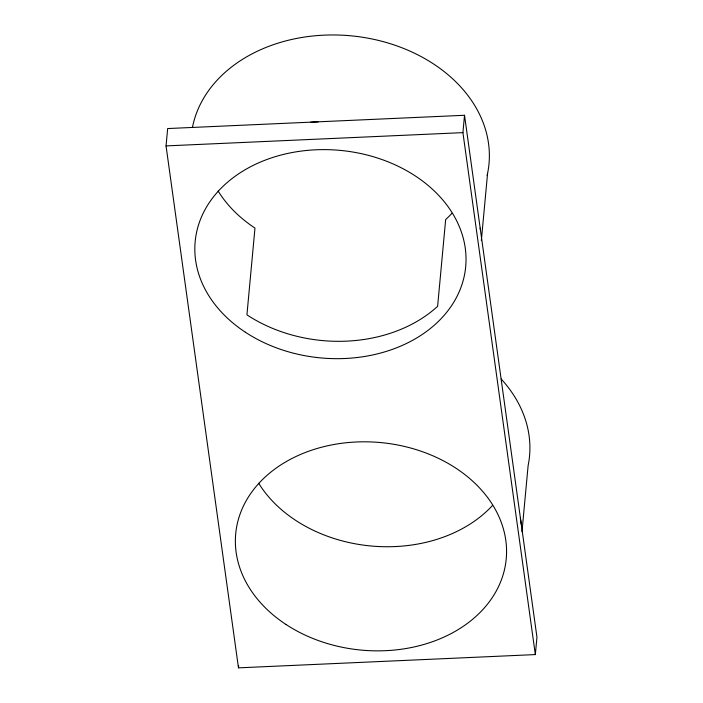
<?xml version="1.0" encoding="UTF-8"?>
<svg xmlns="http://www.w3.org/2000/svg" width="703" height="703" viewBox="0 0 703 703"><rect width="100%" height="100%" fill="white"/><g stroke="black" fill="none" stroke-linecap="round" stroke-linejoin="round"><path stroke-width="1.05" d="M166.049 145.908L167.666 128.552L464.525 115.283L536.951 637.226L535.335 654.581L238.475 667.85L166.049 145.908L462.917 132.639L464.525 115.283M238.475 667.85L238.677 665.679M481.344 240.593L487.583 173.351M521.986 531.705L528.129 465.544A149.546 114.73 5.3 0 0 501.204 379.031M462.917 132.639L535.335 654.581M310.594 122.243A149.546 114.73 5.3 0 1 318.231 121.83M480.158 228.106A149.546 114.73 5.3 0 1 480.465 230.162M520.343 518.234A149.546 114.73 5.3 0 1 521.275 524.482M451.924 213.317A135.846 104.22 5.3 0 1 445.667 219.556L437.618 306.323A135.846 104.22 5.3 0 1 246.929 314.847L254.978 228.08A135.846 104.22 5.3 0 1 218.132 191.058M492.46 505.51A135.846 104.22 5.3 0 1 258.678 483.251M192.587 126.707A149.546 114.73 5.3 0 1 364.47 37.567A149.546 114.73 5.3 0 1 487.135 175.434M245.321 332.194A135.846 104.22 5.3 0 0 464.411 275.339A135.846 104.22 5.3 0 0 281.543 154.906A135.846 104.22 5.3 0 0 245.321 332.194M285.866 624.387A135.846 104.22 5.3 0 0 504.947 567.523A135.846 104.22 5.3 0 0 322.079 447.099A135.846 104.22 5.3 0 0 285.866 624.387"/></g></svg>
